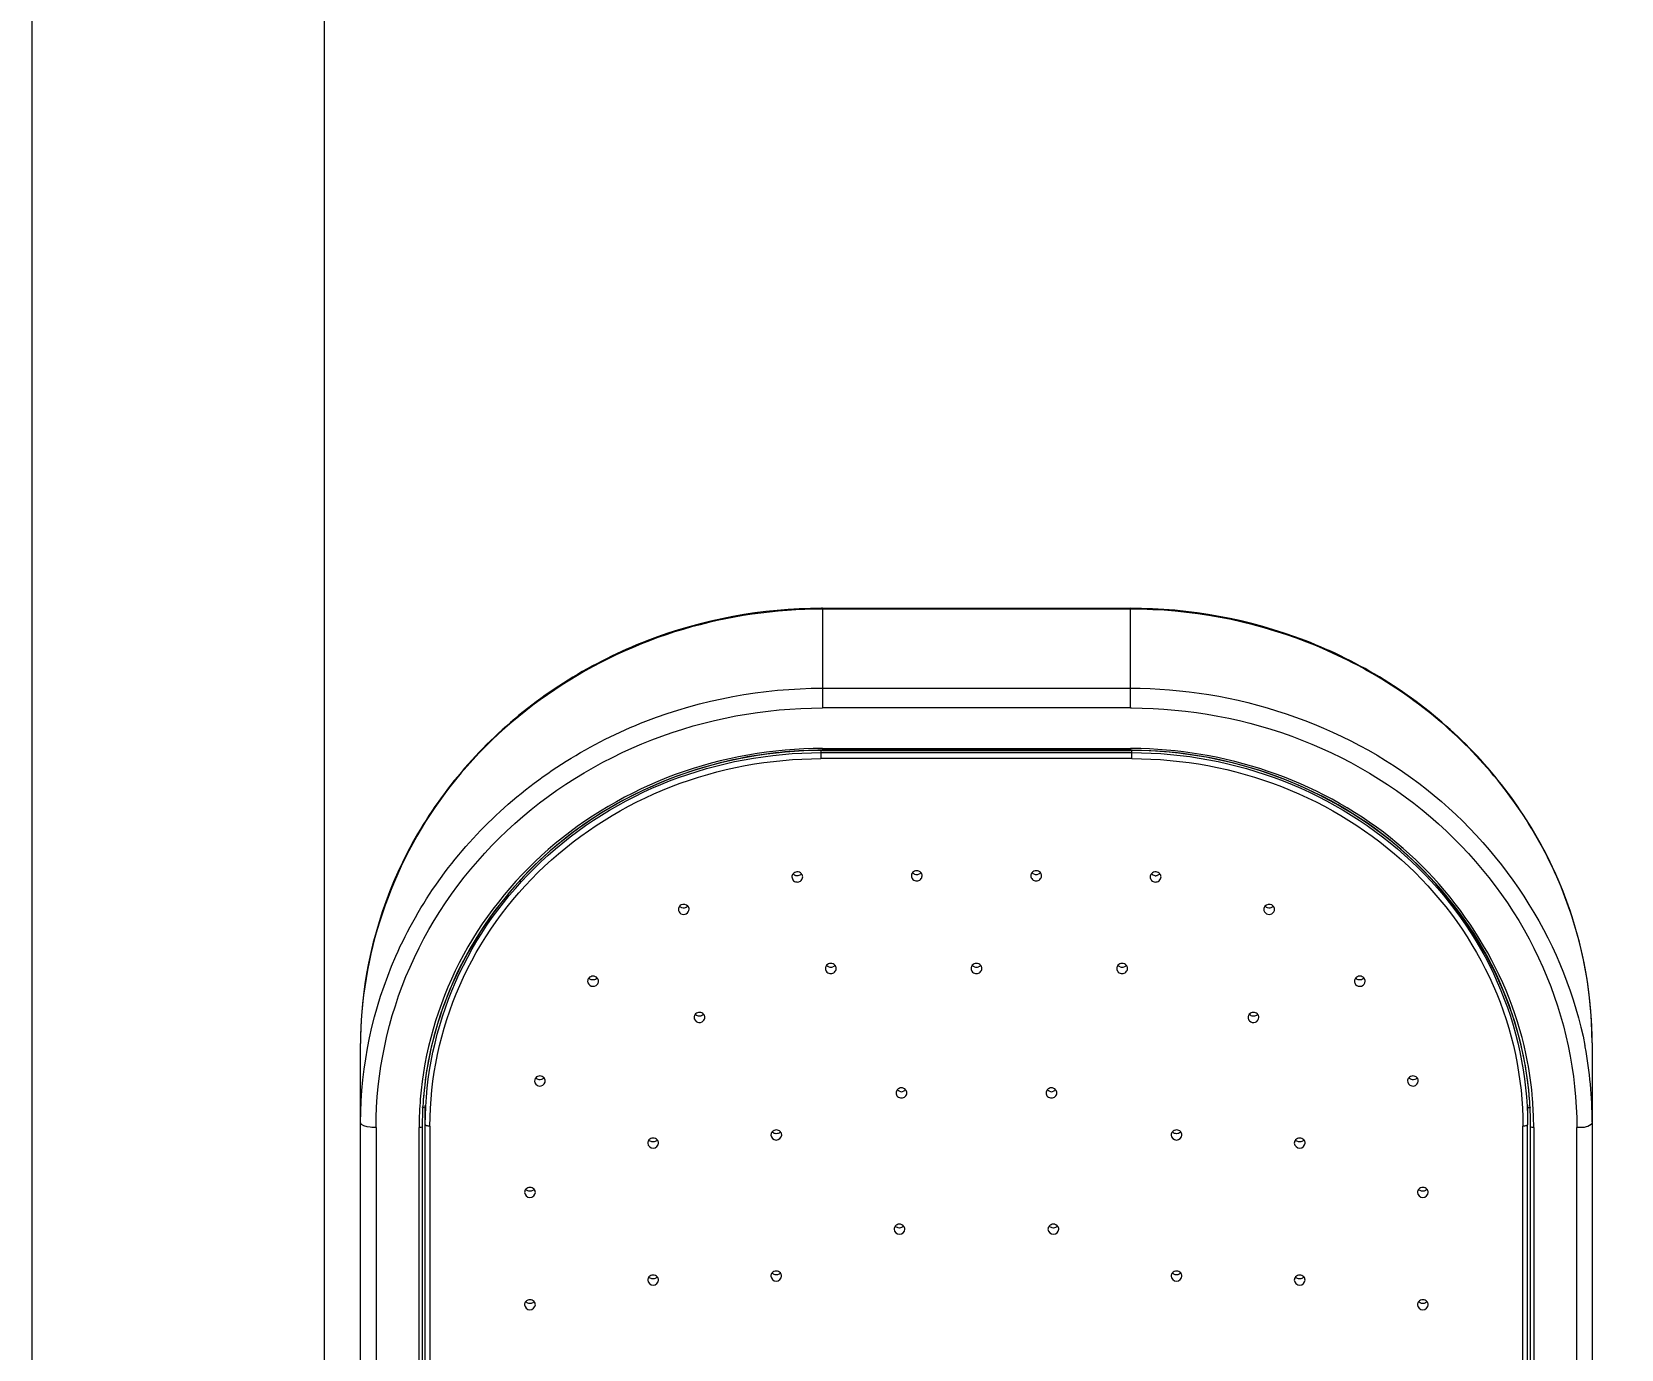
# Model space of a CAD drawing. Header units: millimetres. Extents: x 6794 to 7564, y -3773 to -2783.
# Drawn here: x 7076.53 to 7102.34, y -3186.93 to -3165.54 of the extents above; entities that cross this region are included whole.
import ezdxf

# ---------------------------------------------------------------- set-up
doc = ezdxf.new("R2010")
doc.units = ezdxf.units.MM
doc.header["$LTSCALE"] = 0.1
doc.layers.get('0').update_dxf_attribs({"lineweight": 13})
doc.styles.get("Standard").update_dxf_attribs({"font": 'arial.ttf'})
doc.dimstyles.new('ISO-25', dxfattribs={"dimtxt": 2.5, "dimasz": 2.5, "dimexe": 1.25, "dimexo": 0.625, "dimtad": 1, "dimlfac": 5, "dimtxsty": 'Standard', "dimcen": 2.5, "dimadec": 0, "dimazin": 0, "dimtfac": 1, "dimtmove": 0, "dimatfit": 3, "dimfxl": 0, "dimarcsym": 0})

# ---------------------------------------------------------------- blocks, each defined once
blk = doc.blocks.new('*D54')
at = {"color": 3, "lineweight": -2}
for p, q in [((7086.091, -3081.557), (7198.652, -3081.557)), ((7197.402, -3085.557), (7197.402, -3590.164)), ((7176.92, -3594.164), (7198.652, -3594.164))]:
    blk.add_line(p, q, dxfattribs=at)
at = {"color": 3}
for points in [[(7196.735, -3085.557), (7198.069, -3085.557), (7197.402, -3081.557)], [(7196.735, -3590.164), (7198.069, -3590.164), (7197.402, -3594.164)]]:
    blk.add_solid(points, dxfattribs=at)
at = {"layer": 'Defpoints', "color": 0}
for p in [(7085.466, -3081.557), (7176.295, -3594.164), (7197.402, -3594.164)]:
    blk.add_point(p, dxfattribs=at)
at = {"color": 3, "insert": (7194.155, -3337.861), "char_height": 4, "attachment_point": 5, "rotation": 90}
blk.add_mtext('(2280)', dxfattribs=at)

msp = doc.modelspace()

# ---------------------------------------------------------------- linework, layer by layer
at = {"color": 7, "linetype": 'Continuous'}
for p, q in [((7076.5288, -3100.1803), (7076.5288, -3210.1253)), ((7081.2788, -3100.1803), (7081.2788, -3210.1253)), ((7089.3688, -3174.9003), (7089.3536, -3174.9003)), ((7089.3688, -3174.9003), (7089.37, -3176.1979)), ((7089.3688, -3174.9003), (7094.3688, -3174.9003)), ((7094.3688, -3174.9153), (7089.3688, -3174.9153)), ((7094.37, -3176.1979), (7094.3688, -3174.9003)), ((7089.37, -3176.1979), (7089.37, -3176.5183)), ((7089.37, -3176.1979), (7094.37, -3176.1979)), ((7094.37, -3176.5183), (7094.37, -3176.1979)), ((7094.37, -3176.5183), (7089.37, -3176.5183)), ((7094.37, -3176.5183), (7094.3857, -3176.5184)), ((7089.3449, -3177.209), (7089.3449, -3177.3406)), ((7089.3449, -3177.2444), (7094.3949, -3177.2444)), ((7094.3949, -3177.3406), (7089.3449, -3177.3406)), ((7089.3699, -3177.1761), (7089.3699, -3177.209)), ((7089.3699, -3177.1761), (7094.3699, -3177.1761)), ((7094.3699, -3177.206), (7089.3699, -3177.206)), ((7089.3699, -3177.209), (7094.3699, -3177.209)), ((7094.3699, -3177.209), (7094.3699, -3177.1761)), ((7094.3949, -3177.3406), (7094.3949, -3177.209)), ((7087.4358, -3181.4862), (7087.4318, -3181.4874)), ((7096.3046, -3181.4961), (7096.3003, -3181.4918)), ((7081.869, -3181.8524), (7081.868, -3181.963)), ((7081.8691, -3183.2456), (7081.868, -3181.963)), ((7101.8679, -3181.9562), (7101.8691, -3183.2456)), ((7084.6962, -3182.5524), (7084.6934, -3182.5742)), ((7099.0452, -3182.574), (7099.0424, -3182.5524)), ((7084.8653, -3182.5948), (7084.8681, -3182.573)), ((7098.8705, -3182.5731), (7098.8733, -3182.5948)), ((7082.9009, -3183.0068), (7082.8667, -3182.9992)), ((7082.9192, -3183.282), (7082.9189, -3182.9741)), ((7100.8189, -3182.9683), (7100.8192, -3183.282)), ((7081.868, -3192.6493), (7081.8691, -3183.2456)), ((7082.1192, -3183.3311), (7082.1181, -3192.7303)), ((7082.8181, -3192.728), (7082.8192, -3183.3311)), ((7082.8692, -3183.314), (7082.8681, -3192.7169)), ((7082.918, -3192.7317), (7082.9192, -3183.282)), ((7082.9942, -3183.3076), (7082.9931, -3192.7515)), ((7100.7431, -3192.7515), (7100.7442, -3183.3076)), ((7100.818, -3192.7259), (7100.8192, -3183.282)), ((7100.868, -3192.7109), (7100.8692, -3183.308)), ((7100.9192, -3183.3311), (7100.9181, -3192.728)), ((7101.6181, -3192.7303), (7101.6192, -3183.3311)), ((7101.8691, -3183.2456), (7101.868, -3192.6425)), ((7088.5321, -3183.4477), (7088.5321, -3183.4505)), ((7088.707, -3183.4528), (7088.707, -3183.45)), ((7095.0314, -3183.4502), (7095.0314, -3183.4528)), ((7095.2063, -3183.4503), (7095.2063, -3183.4477))]:
    msp.add_line(p, q, dxfattribs=at)
for points in [[(7082.8692, -3183.314), (7082.8625, -3183.3226), (7082.8442, -3183.3288), (7082.8192, -3183.3311)], [(7100.9192, -3183.3311), (7100.8942, -3183.3288), (7100.8759, -3183.3226), (7100.8692, -3183.314)]]:
    msp.add_lwpolyline(points, dxfattribs=at)
for centre, radius, start, end in [((7089.3717, -3182.8954), 7.9801, 90.02108, 106.49907), ((7089.3706, -3184.1234), 6.9174, 90.00526, 100.17927), ((7094.3699, -3184.1135), 6.9374, 89.74893, 89.99998), ((7094.3699, -3184.0905), 6.8845, 89.76722, 89.99999), ((7094.3699, -3184.0877), 6.8787, 89.76653, 89.99998), ((7090.8952, -3179.1377), 0.084, 220.42695, 226.78159), ((7090.9039, -3179.1377), 0.0841, 313.2119, 319.56551), ((7092.8353, -3179.1377), 0.084, 220.42695, 226.78159), ((7092.844, -3179.1377), 0.0841, 313.2119, 319.56551), ((7088.9561, -3179.156), 0.0845, 221.2657, 228.90662), ((7088.9593, -3179.1515), 0.09, 245.99511, 252.49739), ((7088.9648, -3179.1566), 0.0836, 315.82755, 319.00542), ((7090.8996, -3179.1306), 0.0925, 248.8385, 291.16077), ((7092.8397, -3179.1306), 0.0925, 248.8385, 291.16077), ((7094.7744, -3179.1567), 0.0836, 221.18786, 224.16519), ((7094.779, -3179.1482), 0.0935, 265.15775, 279.17167), ((7094.7793, -3179.1494), 0.0922, 279.12214, 287.46391), ((7094.783, -3179.156), 0.0846, 311.17117, 318.76453), ((7089.499, -3180.6413), 0.084, 220.42695, 226.78159), ((7089.5034, -3180.6341), 0.0925, 248.8385, 291.16077), ((7089.5076, -3180.6412), 0.0841, 313.2119, 319.56551), ((7091.8651, -3180.6413), 0.084, 220.42695, 226.78159), ((7091.8694, -3180.6341), 0.0925, 248.8385, 291.16077), ((7091.8737, -3180.6412), 0.0841, 313.2119, 319.56551), ((7094.2312, -3180.6413), 0.084, 220.42695, 226.78159), ((7094.2355, -3180.6341), 0.0925, 248.8385, 291.16077), ((7094.2398, -3180.6412), 0.0841, 313.2119, 319.56551), ((7098.0999, -3180.8485), 0.0843, 310.93979, 319.59566), ((7087.3663, -3181.4363), 0.084, 221.06564, 227.26629), ((7087.3653, -3181.5439), 0.0824, 134.62835, 139.0487), ((7096.3723, -3181.4363), 0.084, 312.72714, 319.0549), ((7096.3736, -3181.5439), 0.0823, 41.07089, 45.36504), ((7088.4868, -3181.9638), 6.6188, 179.03566, 179.99285), ((7095.2257, -3183.2458), 6.6434, 10.61732, 10.83712), ((7095.2168, -3183.247), 6.6523, 0.07072, 10.61297), ((7095.2496, -3181.9622), 6.6184, 0.05256, 0.95284), ((7088.6376, -3183.3173), 5.7685, 169.37169, 175.5689), ((7088.6309, -3183.3163), 5.7617, 168.65528, 169.36919), ((7095.1013, -3183.3159), 5.768, 4.41809, 10.61486), ((7095.107, -3183.333), 5.8123, 4.5989, 10.63214), ((7084.7765, -3182.4677), 0.0842, 220.53048, 228.95646), ((7098.9619, -3182.4677), 0.0843, 311.03708, 319.66969), ((7090.6465, -3182.6616), 0.084, 220.42695, 226.78159), ((7090.6509, -3182.6544), 0.0925, 248.8385, 291.16077), ((7090.6552, -3182.6616), 0.0841, 313.2119, 319.56551), ((7093.0831, -3182.6616), 0.084, 220.42695, 226.78159), ((7093.0875, -3182.6544), 0.0925, 248.8385, 291.16077), ((7093.0918, -3182.6616), 0.0841, 313.2119, 319.56551), ((7088.6052, -3183.3323), 5.786, 175.38789, 179.77445), ((7088.6091, -3183.3151), 5.7399, 175.56878, 179.98917), ((7088.5997, -3183.3152), 5.7305, 175.56776, 179.98861), ((7100.738, -3182.4656), 0.5501, 278.59923, 280.45443), ((7100.7454, -3182.5066), 0.5085, 280.46919, 281.17166), ((7100.7568, -3182.562), 0.452, 281.11762, 284.6464), ((7095.1143, -3183.3147), 5.7549, 3.47922, 4.41609), ((7095.1207, -3183.3149), 5.7485, 3.48552, 4.41645), ((7095.1325, -3183.3137), 5.7367, 0.41899, 3.48038), ((7095.143, -3183.3137), 5.7262, 0.42511, 3.48695), ((7095.1313, -3183.331), 5.7879, 0.63101, 4.59875), ((7088.5751, -3183.3318), 5.7559, 179.77817, 179.99305), ((7095.169, -3183.3133), 5.7001, 0.0524, 0.42305), ((7095.155, -3183.3133), 5.7142, 0.05269, 0.41721), ((7095.1586, -3183.3304), 5.7606, 0.2079, 0.62818), ((7095.1633, -3183.3304), 5.7559, 359.99307, 0.20787)]:
    msp.add_arc(centre, radius, start, end, dxfattribs=at)
for points, knots in [([(7089.3536, -3174.9003), (7088.3919, -3174.9021), (7086.4647, -3175.2574), (7083.9957, -3176.7825), (7082.306, -3179.0875), (7081.8842, -3180.9407), (7081.8689, -3181.8524)], [0, 0, 0, 0, 0.2565869, 0.5093809, 0.7566989, 1, 1, 1, 1]), ([(7101.867, -3181.8522), (7101.8519, -3180.9393), (7101.4294, -3179.0837), (7099.736, -3176.7769), (7097.262, -3175.2528), (7095.3317, -3174.9003), (7094.3688, -3174.9003)], [0, 0, 0, 0, 0.2432996, 0.4906113, 0.7434063, 1, 1, 1, 1]), ([(7101.8679, -3181.9562), (7101.8671, -3181.0378), (7101.4666, -3179.1634), (7099.7799, -3176.8238), (7097.2905, -3175.2742), (7095.3415, -3174.9153), (7094.3688, -3174.9153)], [0, 0, 0, 0, 0.2427817, 0.4898525, 0.7428653, 1, 1, 1, 1]), ([(7087.1054, -3175.2439), (7085.6456, -3175.6781), (7082.9785, -3177.4047), (7081.8949, -3180.4179), (7081.869, -3181.8524)], [0, 0, 0, 0, 0.5152313, 1, 1, 1, 1]), ([(7081.8691, -3183.2456), (7081.8692, -3182.3267), (7082.2688, -3180.4506), (7083.9556, -3178.1087), (7086.4463, -3176.5573), (7088.3967, -3176.1979), (7089.37, -3176.1979)], [0, 0, 0, 0, 0.2427735, 0.4898493, 0.7428697, 1, 1, 1, 1]), ([(7094.37, -3176.1979), (7096.0641, -3176.1979), (7099.502, -3177.298), (7101.4442, -3180.3963), (7101.7506, -3181.9967)], [0, 0, 0, 0, 0.50973, 1, 1, 1, 1]), ([(7082.1192, -3183.3311), (7082.1193, -3182.4428), (7082.5056, -3180.6293), (7084.1361, -3178.3654), (7086.5439, -3176.8657), (7088.4292, -3176.5183), (7089.37, -3176.5183)], [0, 0, 0, 0, 0.2427741, 0.4898493, 0.7428692, 1, 1, 1, 1]), ([(7094.3857, -3176.5184), (7095.3252, -3176.5203), (7097.2069, -3176.8704), (7099.6089, -3178.3711), (7101.2346, -3180.6332), (7101.6193, -3182.444), (7101.6192, -3183.3311)], [0, 0, 0, 0, 0.2571413, 0.510145, 0.7572101, 1, 1, 1, 1]), ([(7089.3699, -3177.1761), (7088.5601, -3177.1761), (7086.9379, -3177.4607), (7084.8334, -3178.6936), (7083.3402, -3180.5716), (7082.8995, -3182.1035), (7082.8379, -3182.867)], [0, 0, 0, 0, 0.2567637, 0.5097648, 0.7571318, 1, 1, 1, 1]), ([(7089.3699, -3177.209), (7088.5645, -3177.209), (7086.9513, -3177.4925), (7084.86, -3178.7204), (7083.3788, -3180.5898), (7082.9451, -3182.1135), (7082.8863, -3182.8723)], [0, 0, 0, 0, 0.256885, 0.5099336, 0.7572475, 1, 1, 1, 1]), ([(7082.9192, -3183.282), (7082.9193, -3182.4947), (7083.2616, -3180.8876), (7084.7066, -3178.8813), (7086.8403, -3177.5523), (7088.5111, -3177.2444), (7089.3449, -3177.2444)], [0, 0, 0, 0, 0.2427745, 0.4898493, 0.7428687, 1, 1, 1, 1]), ([(7088.1481, -3177.3149), (7086.9085, -3177.5378), (7084.5336, -3178.6776), (7083.221, -3180.9905), (7082.9817, -3182.1829)], [0, 0, 0, 0, 0.5087426, 1, 1, 1, 1]), ([(7082.9942, -3183.3076), (7082.9943, -3182.5296), (7083.3326, -3180.9412), (7084.7607, -3178.9583), (7086.8696, -3177.6448), (7088.5209, -3177.3406), (7089.3449, -3177.3406)], [0, 0, 0, 0, 0.2427747, 0.4898493, 0.7428685, 1, 1, 1, 1]), ([(7094.3949, -3177.2444), (7095.2282, -3177.2444), (7096.8978, -3177.5519), (7099.0305, -3178.8793), (7100.4753, -3180.8836), (7100.8185, -3182.4894), (7100.8192, -3183.2761)], [0, 0, 0, 0, 0.2571358, 0.5101476, 0.7572175, 1, 1, 1, 1]), ([(7094.3949, -3177.3406), (7095.2189, -3177.3406), (7096.8701, -3177.6448), (7098.9787, -3178.9583), (7100.4064, -3180.9413), (7100.7443, -3182.5296), (7100.7442, -3183.3076)], [0, 0, 0, 0, 0.2571406, 0.5101522, 0.757218, 1, 1, 1, 1]), ([(7100.7706, -3182.2534), (7100.5105, -3180.8663), (7098.839, -3178.1762), (7095.8652, -3177.212), (7094.3979, -3177.2061)], [0, 0, 0, 0, 0.4902557, 1, 1, 1, 1]), ([(7100.8522, -3182.8722), (7100.7937, -3182.1156), (7100.3626, -3180.5964), (7098.8895, -3178.7302), (7096.8081, -3177.5006), (7095.201, -3177.2123), (7094.398, -3177.2091)], [0, 0, 0, 0, 0.2427731, 0.4900743, 0.7431002, 1, 1, 1, 1]), ([(7100.8195, -3182.2606), (7100.5572, -3180.8635), (7098.8733, -3178.1544), (7095.8783, -3177.1827), (7094.4003, -3177.1762)], [0, 0, 0, 0, 0.4902587, 1, 1, 1, 1]), ([(7088.8727, -3179.262), (7088.8727, -3179.2844), (7088.8952, -3179.3318), (7088.9448, -3179.3459), (7088.9681, -3179.3439)], [0, 0, 0, 0, 0.4884908, 1, 1, 1, 1]), ([(7088.9226, -3179.2338), (7088.9186, -3179.232), (7088.9109, -3179.2278), (7088.9038, -3179.2226), (7088.9006, -3179.2197)], [0, 0, 0, 0, 0.5023051, 1, 1, 1, 1]), ([(7088.9681, -3179.3439), (7088.9889, -3179.3422), (7089.0301, -3179.3242), (7089.0477, -3179.2821), (7089.0477, -3179.2621)], [0, 0, 0, 0, 0.5106289, 1, 1, 1, 1]), ([(7090.8122, -3179.2435), (7090.8122, -3179.2647), (7090.8322, -3179.3094), (7090.8775, -3179.3257), (7090.8996, -3179.3257)], [0, 0, 0, 0, 0.4888651, 1, 1, 1, 1]), ([(7090.8996, -3179.3257), (7090.9218, -3179.3257), (7090.9672, -3179.3093), (7090.9872, -3179.2645), (7090.9871, -3179.2434)], [0, 0, 0, 0, 0.5111169, 1, 1, 1, 1]), ([(7092.7522, -3179.2435), (7092.7523, -3179.2647), (7092.7723, -3179.3094), (7092.8176, -3179.3257), (7092.8397, -3179.3257)], [0, 0, 0, 0, 0.4888651, 1, 1, 1, 1]), ([(7092.8397, -3179.3257), (7092.8619, -3179.3257), (7092.9073, -3179.3093), (7092.9272, -3179.2645), (7092.9272, -3179.2434)], [0, 0, 0, 0, 0.5111169, 1, 1, 1, 1]), ([(7094.6917, -3179.2623), (7094.6917, -3179.2822), (7094.7094, -3179.3242), (7094.7505, -3179.3422), (7094.7712, -3179.3439)], [0, 0, 0, 0, 0.48936, 1, 1, 1, 1]), ([(7094.7712, -3179.3439), (7094.7946, -3179.3459), (7094.8442, -3179.3318), (7094.8667, -3179.2842), (7094.8667, -3179.2619)], [0, 0, 0, 0, 0.5114849, 1, 1, 1, 1]), ([(7087.0287, -3179.7872), (7087.0287, -3179.8147), (7087.0648, -3179.8734), (7087.1322, -3179.8726), (7087.1579, -3179.8595)], [0, 0, 0, 0, 0.4883713, 1, 1, 1, 1]), ([(7096.5813, -3179.8595), (7096.607, -3179.8726), (7096.6745, -3179.8734), (7096.7106, -3179.8146), (7096.7106, -3179.7871)], [0, 0, 0, 0, 0.5115903, 1, 1, 1, 1]), ([(7089.4159, -3180.747), (7089.416, -3180.7682), (7089.436, -3180.8129), (7089.4813, -3180.8292), (7089.5034, -3180.8292)], [0, 0, 0, 0, 0.4888651, 1, 1, 1, 1]), ([(7089.5034, -3180.8292), (7089.5256, -3180.8292), (7089.571, -3180.8129), (7089.5909, -3180.7681), (7089.5909, -3180.7469)], [0, 0, 0, 0, 0.5111169, 1, 1, 1, 1]), ([(7091.782, -3180.747), (7091.782, -3180.7682), (7091.802, -3180.8129), (7091.8474, -3180.8292), (7091.8695, -3180.8292)], [0, 0, 0, 0, 0.4888651, 1, 1, 1, 1]), ([(7091.8695, -3180.8292), (7091.8917, -3180.8292), (7091.9371, -3180.8129), (7091.957, -3180.7681), (7091.957, -3180.7469)], [0, 0, 0, 0, 0.5111169, 1, 1, 1, 1]), ([(7094.1481, -3180.747), (7094.1481, -3180.7682), (7094.1681, -3180.8129), (7094.2135, -3180.8292), (7094.2356, -3180.8292)], [0, 0, 0, 0, 0.4888651, 1, 1, 1, 1]), ([(7094.2356, -3180.8292), (7094.2577, -3180.8292), (7094.3031, -3180.8129), (7094.3231, -3180.7681), (7094.3231, -3180.7469)], [0, 0, 0, 0, 0.5111169, 1, 1, 1, 1]), ([(7085.5556, -3180.9545), (7085.5556, -3180.987), (7085.6085, -3181.056), (7085.6902, -3181.031), (7085.7118, -3181.0053)], [0, 0, 0, 0, 0.4909822, 1, 1, 1, 1]), ([(7085.7114, -3180.9029), (7085.6951, -3180.8839), (7085.6427, -3180.8602), (7085.5905, -3180.8843), (7085.5744, -3180.9035)], [0, 0, 0, 0, 0.5000041, 1, 1, 1, 1]), ([(7098.0271, -3181.0053), (7098.0488, -3181.0311), (7098.1306, -3181.056), (7098.1834, -3180.9868), (7098.1834, -3180.9543)], [0, 0, 0, 0, 0.5089658, 1, 1, 1, 1]), ([(7098.1646, -3180.9035), (7098.1485, -3180.8843), (7098.0962, -3180.8602), (7098.0438, -3180.8839), (7098.0275, -3180.903)], [0, 0, 0, 0, 0.499937, 1, 1, 1, 1]), ([(7087.439, -3181.4904), (7087.4235, -3181.4724), (7087.3747, -3181.4492), (7087.3244, -3181.4685), (7087.3074, -3181.4853)], [0, 0, 0, 0, 0.4989436, 1, 1, 1, 1]), ([(7096.4314, -3181.4853), (7096.4144, -3181.4685), (7096.364, -3181.4492), (7096.3153, -3181.4724), (7096.2998, -3181.4905)], [0, 0, 0, 0, 0.5009999, 1, 1, 1, 1]), ([(7087.2833, -3181.5422), (7087.2834, -3181.5735), (7087.3321, -3181.6401), (7087.411, -3181.6216), (7087.4342, -3181.5987)], [0, 0, 0, 0, 0.4901591, 1, 1, 1, 1]), ([(7096.3047, -3181.5987), (7096.3279, -3181.6216), (7096.4068, -3181.6401), (7096.4555, -3181.5734), (7096.4555, -3181.5421)], [0, 0, 0, 0, 0.5097922, 1, 1, 1, 1]), ([(7084.8491, -3182.5222), (7084.833, -3182.5034), (7084.7816, -3182.4798), (7084.7297, -3182.5025), (7084.7133, -3182.5211)], [0, 0, 0, 0, 0.4997652, 1, 1, 1, 1]), ([(7099.0251, -3182.521), (7099.0087, -3182.5024), (7098.9569, -3182.4798), (7098.9055, -3182.5034), (7098.8894, -3182.5223)], [0, 0, 0, 0, 0.5002428, 1, 1, 1, 1]), ([(7084.6933, -3182.5742), (7084.6935, -3182.6113), (7084.7664, -3182.6893), (7084.855, -3182.631), (7084.8653, -3182.5948)], [0, 0, 0, 0, 0.4961564, 1, 1, 1, 1]), ([(7090.5635, -3182.7674), (7090.5635, -3182.7885), (7090.5835, -3182.8332), (7090.6288, -3182.8495), (7090.651, -3182.8495)], [0, 0, 0, 0, 0.4888651, 1, 1, 1, 1]), ([(7090.651, -3182.8495), (7090.6731, -3182.8495), (7090.7185, -3182.8332), (7090.7385, -3182.7884), (7090.7385, -3182.7672)], [0, 0, 0, 0, 0.5111169, 1, 1, 1, 1]), ([(7093.0001, -3182.7674), (7093.0001, -3182.7885), (7093.0201, -3182.8332), (7093.0654, -3182.8495), (7093.0876, -3182.8495)], [0, 0, 0, 0, 0.4888651, 1, 1, 1, 1]), ([(7093.0876, -3182.8495), (7093.1097, -3182.8495), (7093.1551, -3182.8332), (7093.1751, -3182.7884), (7093.1751, -3182.7672)], [0, 0, 0, 0, 0.5111169, 1, 1, 1, 1]), ([(7098.8733, -3182.5948), (7098.8836, -3182.631), (7098.9723, -3182.6893), (7099.0451, -3182.6112), (7099.0453, -3182.574)], [0, 0, 0, 0, 0.5037753, 1, 1, 1, 1]), ([(7082.1192, -3183.3311), (7082.0875, -3183.3311), (7082.0089, -3183.3243), (7081.8692, -3183.3037), (7081.8691, -3183.2456)], [0, 0, 0, 0, 0.3531548, 1, 1, 1, 1]), ([(7082.9942, -3183.3076), (7082.9763, -3183.3076), (7082.9525, -3183.3062), (7082.9192, -3183.2915), (7082.9192, -3183.282)], [0, 0, 0, 0, 0.6527289, 1, 1, 1, 1]), ([(7101.8691, -3183.2456), (7101.8691, -3183.2582), (7101.8019, -3183.3363), (7101.6981, -3183.3311), (7101.6192, -3183.3311)], [0, 0, 0, 0, 0.1372298, 1, 1, 1, 1]), ([(7086.5317, -3183.5829), (7086.5317, -3183.6229), (7086.6192, -3183.7072), (7086.7067, -3183.6228), (7086.7067, -3183.5828)], [0, 0, 0, 0, 0.4999686, 1, 1, 1, 1]), ([(7086.6864, -3183.5301), (7086.6701, -3183.5118), (7086.6191, -3183.4893), (7086.5681, -3183.5119), (7086.5519, -3183.5302)], [0, 0, 0, 0, 0.499992, 1, 1, 1, 1]), ([(7088.532, -3183.4505), (7088.5322, -3183.4902), (7088.6178, -3183.5736), (7088.7057, -3183.4925), (7088.707, -3183.4528)], [0, 0, 0, 0, 0.4995512, 1, 1, 1, 1]), ([(7088.6867, -3183.3976), (7088.6705, -3183.3793), (7088.6194, -3183.3568), (7088.5684, -3183.3794), (7088.5522, -3183.3978)], [0, 0, 0, 0, 0.5000066, 1, 1, 1, 1]), ([(7095.0314, -3183.4528), (7095.0327, -3183.4925), (7095.1206, -3183.5737), (7095.2062, -3183.49), (7095.2063, -3183.4503)], [0, 0, 0, 0, 0.5003847, 1, 1, 1, 1]), ([(7095.1861, -3183.3976), (7095.1698, -3183.3793), (7095.1188, -3183.3568), (7095.0678, -3183.3794), (7095.0515, -3183.3977)], [0, 0, 0, 0, 0.4999765, 1, 1, 1, 1]), ([(7097.0317, -3183.5829), (7097.0317, -3183.6229), (7097.1192, -3183.7072), (7097.2067, -3183.6228), (7097.2067, -3183.5828)], [0, 0, 0, 0, 0.4999686, 1, 1, 1, 1]), ([(7097.1864, -3183.5301), (7097.1701, -3183.5118), (7097.1191, -3183.4893), (7097.0681, -3183.5119), (7097.0519, -3183.5302)], [0, 0, 0, 0, 0.499992, 1, 1, 1, 1]), ([(7084.6863, -3184.3307), (7084.67, -3184.3124), (7084.619, -3184.2899), (7084.568, -3184.3125), (7084.5518, -3184.3309)], [0, 0, 0, 0, 0.499992, 1, 1, 1, 1]), ([(7099.1863, -3184.3307), (7099.17, -3184.3124), (7099.119, -3184.2899), (7099.068, -3184.3125), (7099.0518, -3184.3309)], [0, 0, 0, 0, 0.499992, 1, 1, 1, 1]), ([(7084.5316, -3184.3835), (7084.5316, -3184.4235), (7084.6191, -3184.5078), (7084.7066, -3184.4234), (7084.7066, -3184.3834)], [0, 0, 0, 0, 0.4999686, 1, 1, 1, 1]), ([(7099.0316, -3184.3835), (7099.0316, -3184.4235), (7099.1191, -3184.5078), (7099.2066, -3184.4234), (7099.2066, -3184.3834)], [0, 0, 0, 0, 0.4999686, 1, 1, 1, 1]), ([(7090.5315, -3184.9802), (7090.5315, -3185.0202), (7090.6191, -3185.1045), (7090.7065, -3185.0202), (7090.7065, -3184.9801)], [0, 0, 0, 0, 0.4999686, 1, 1, 1, 1]), ([(7090.6862, -3184.9275), (7090.6699, -3184.9092), (7090.6189, -3184.8867), (7090.5679, -3184.9093), (7090.5517, -3184.9276)], [0, 0, 0, 0, 0.499992, 1, 1, 1, 1]), ([(7093.0315, -3184.9802), (7093.0315, -3185.0202), (7093.1191, -3185.1045), (7093.2065, -3185.0202), (7093.2065, -3184.9801)], [0, 0, 0, 0, 0.4999686, 1, 1, 1, 1]), ([(7093.1862, -3184.9275), (7093.1699, -3184.9092), (7093.1189, -3184.8867), (7093.0679, -3184.9093), (7093.0517, -3184.9276)], [0, 0, 0, 0, 0.499992, 1, 1, 1, 1]), ([(7088.6861, -3185.6872), (7088.6698, -3185.6689), (7088.6188, -3185.6464), (7088.5678, -3185.669), (7088.5516, -3185.6874)], [0, 0, 0, 0, 0.499992, 1, 1, 1, 1]), ([(7095.1861, -3185.6872), (7095.1698, -3185.6689), (7095.1188, -3185.6464), (7095.0678, -3185.669), (7095.0516, -3185.6874)], [0, 0, 0, 0, 0.499992, 1, 1, 1, 1]), ([(7086.5314, -3185.8063), (7086.5314, -3185.8463), (7086.619, -3185.9305), (7086.7064, -3185.8462), (7086.7064, -3185.8062)], [0, 0, 0, 0, 0.4999686, 1, 1, 1, 1]), ([(7086.6861, -3185.7535), (7086.6698, -3185.7352), (7086.6188, -3185.7127), (7086.5678, -3185.7353), (7086.5516, -3185.7536)], [0, 0, 0, 0, 0.499992, 1, 1, 1, 1]), ([(7088.5314, -3185.74), (7088.5315, -3185.78), (7088.619, -3185.8643), (7088.7064, -3185.7799), (7088.7064, -3185.7399)], [0, 0, 0, 0, 0.4999686, 1, 1, 1, 1]), ([(7095.0314, -3185.74), (7095.0315, -3185.78), (7095.119, -3185.8643), (7095.2064, -3185.7799), (7095.2064, -3185.7399)], [0, 0, 0, 0, 0.4999686, 1, 1, 1, 1]), ([(7097.0314, -3185.8063), (7097.0314, -3185.8463), (7097.119, -3185.9305), (7097.2064, -3185.8462), (7097.2064, -3185.8062)], [0, 0, 0, 0, 0.4999686, 1, 1, 1, 1]), ([(7097.1861, -3185.7535), (7097.1698, -3185.7352), (7097.1188, -3185.7127), (7097.0678, -3185.7353), (7097.0516, -3185.7536)], [0, 0, 0, 0, 0.499992, 1, 1, 1, 1]), ([(7084.686, -3186.1538), (7084.6698, -3186.1355), (7084.6188, -3186.113), (7084.5678, -3186.1356), (7084.5516, -3186.154)], [0, 0, 0, 0, 0.499992, 1, 1, 1, 1]), ([(7099.186, -3186.1538), (7099.1698, -3186.1355), (7099.1188, -3186.113), (7099.0678, -3186.1356), (7099.0516, -3186.154)], [0, 0, 0, 0, 0.499992, 1, 1, 1, 1]), ([(7084.5314, -3186.2066), (7084.5314, -3186.2466), (7084.6189, -3186.3309), (7084.7063, -3186.2465), (7084.7064, -3186.2065)], [0, 0, 0, 0, 0.4999686, 1, 1, 1, 1]), ([(7099.0314, -3186.2066), (7099.0314, -3186.2466), (7099.1189, -3186.3309), (7099.2063, -3186.2465), (7099.2064, -3186.2065)], [0, 0, 0, 0, 0.4999686, 1, 1, 1, 1])]:
    msp.add_open_spline(points, degree=3, knots=knots, dxfattribs=at)
for points in [[(7088.9522, -3179.1802), (7088.9301, -3179.1821), (7088.9073, -3179.1931), (7088.8926, -3179.2098)], [(7089.0282, -3179.2103), (7089.0104, -3179.1897), (7088.9794, -3179.1778), (7088.9522, -3179.1802)], [(7090.8321, -3179.1912), (7090.8198, -3179.2053), (7090.8122, -3179.2249), (7090.8122, -3179.2435)], [(7090.8997, -3179.1612), (7090.875, -3179.1612), (7090.8483, -3179.1727), (7090.8321, -3179.1912)], [(7090.8661, -3179.2168), (7090.8557, -3179.2128), (7090.8458, -3179.2066), (7090.8377, -3179.199)], [(7090.9672, -3179.1911), (7090.9509, -3179.1726), (7090.9243, -3179.1612), (7090.8997, -3179.1612)], [(7090.9614, -3179.199), (7090.9533, -3179.2066), (7090.9435, -3179.2128), (7090.933, -3179.2168)], [(7090.9871, -3179.2434), (7090.9871, -3179.2247), (7090.9795, -3179.2052), (7090.9672, -3179.1911)], [(7092.7721, -3179.1912), (7092.7599, -3179.2053), (7092.7522, -3179.2249), (7092.7522, -3179.2435)], [(7092.8397, -3179.1612), (7092.8151, -3179.1612), (7092.7884, -3179.1727), (7092.7721, -3179.1912)], [(7092.8061, -3179.2168), (7092.7957, -3179.2128), (7092.7859, -3179.2066), (7092.7778, -3179.199)], [(7092.9072, -3179.1911), (7092.891, -3179.1726), (7092.8644, -3179.1612), (7092.8397, -3179.1612)], [(7092.9015, -3179.199), (7092.8934, -3179.2066), (7092.8835, -3179.2128), (7092.8731, -3179.2168)], [(7092.9272, -3179.2434), (7092.9272, -3179.2247), (7092.9195, -3179.2052), (7092.9072, -3179.1911)], [(7094.7872, -3179.1802), (7094.76, -3179.1778), (7094.7288, -3179.1897), (7094.7111, -3179.2105)], [(7094.8467, -3179.2097), (7094.832, -3179.1931), (7094.8092, -3179.1821), (7094.7872, -3179.1802)], [(7088.8926, -3179.2098), (7088.8804, -3179.2238), (7088.8727, -3179.2434), (7088.8727, -3179.262)], [(7088.968, -3179.2413), (7088.9561, -3179.2424), (7088.9437, -3179.241), (7088.9322, -3179.2374)], [(7088.999, -3179.2331), (7088.9893, -3179.2376), (7088.9787, -3179.2404), (7088.968, -3179.2413)], [(7089.0247, -3179.2149), (7089.0174, -3179.2224), (7089.0085, -3179.2287), (7088.999, -3179.2331)], [(7089.0477, -3179.2621), (7089.0477, -3179.2437), (7089.0402, -3179.2243), (7089.0282, -3179.2103)], [(7094.7111, -3179.2105), (7094.6991, -3179.2245), (7094.6917, -3179.2438), (7094.6917, -3179.2623)], [(7094.7402, -3179.2331), (7094.7307, -3179.2287), (7094.7218, -3179.2224), (7094.7145, -3179.2149)], [(7094.7711, -3179.2413), (7094.7605, -3179.2404), (7094.7499, -3179.2376), (7094.7402, -3179.2331)], [(7094.8387, -3179.2196), (7094.8296, -3179.2276), (7094.8185, -3179.2337), (7094.807, -3179.2374)], [(7094.8667, -3179.2619), (7094.8667, -3179.2432), (7094.859, -3179.2237), (7094.8467, -3179.2097)], [(7087.0744, -3179.7149), (7087.0648, -3179.7199), (7087.0559, -3179.7267), (7087.0487, -3179.7349)], [(7087.1843, -3179.7356), (7087.16, -3179.7073), (7087.1076, -3179.698), (7087.0744, -3179.7149)], [(7096.6648, -3179.7149), (7096.6316, -3179.698), (7096.579, -3179.7074), (7096.5548, -3179.7358)], [(7096.6905, -3179.7348), (7096.6833, -3179.7267), (7096.6745, -3179.7199), (7096.6648, -3179.7149)], [(7087.0487, -3179.7349), (7087.0364, -3179.7489), (7087.0287, -3179.7685), (7087.0287, -3179.7872)], [(7087.0877, -3179.7624), (7087.0728, -3179.7576), (7087.0586, -3179.7485), (7087.0483, -3179.7366)], [(7087.1234, -3179.7665), (7087.1115, -3179.7675), (7087.0991, -3179.7661), (7087.0877, -3179.7624)], [(7087.1578, -3179.7569), (7087.1472, -3179.7623), (7087.1353, -3179.7656), (7087.1234, -3179.7665)], [(7087.1841, -3179.7363), (7087.1769, -3179.7447), (7087.1678, -3179.7518), (7087.1578, -3179.7569)], [(7087.1579, -3179.8595), (7087.1833, -3179.8465), (7087.2037, -3179.8157), (7087.2037, -3179.7872)], [(7087.2037, -3179.7872), (7087.2037, -3179.7688), (7087.1963, -3179.7495), (7087.1843, -3179.7356)], [(7096.5548, -3179.7358), (7096.5429, -3179.7497), (7096.5356, -3179.769), (7096.5356, -3179.7873)], [(7096.5356, -3179.7873), (7096.5356, -3179.8158), (7096.556, -3179.8465), (7096.5813, -3179.8595)], [(7096.5812, -3179.7569), (7096.5714, -3179.7518), (7096.5624, -3179.7449), (7096.5551, -3179.7365)], [(7096.6156, -3179.7665), (7096.6038, -3179.7656), (7096.5918, -3179.7623), (7096.5812, -3179.7569)], [(7096.6513, -3179.7624), (7096.6399, -3179.7661), (7096.6276, -3179.7675), (7096.6156, -3179.7665)], [(7096.6908, -3179.7365), (7096.6805, -3179.7484), (7096.6663, -3179.7576), (7096.6513, -3179.7624)], [(7096.7106, -3179.7871), (7096.7105, -3179.7684), (7096.7028, -3179.7488), (7096.6905, -3179.7348)], [(7089.4358, -3180.6947), (7089.4236, -3180.7088), (7089.4159, -3180.7284), (7089.4159, -3180.747)], [(7089.5034, -3180.6647), (7089.4788, -3180.6647), (7089.4521, -3180.6762), (7089.4358, -3180.6947)], [(7089.4698, -3180.7203), (7089.4594, -3180.7163), (7089.4496, -3180.7101), (7089.4415, -3180.7025)], [(7089.5709, -3180.6946), (7089.5547, -3180.6761), (7089.5281, -3180.6647), (7089.5034, -3180.6647)], [(7089.5652, -3180.7025), (7089.5571, -3180.7101), (7089.5472, -3180.7163), (7089.5368, -3180.7203)], [(7089.5909, -3180.7469), (7089.5909, -3180.7282), (7089.5832, -3180.7087), (7089.5709, -3180.6946)], [(7091.8019, -3180.6947), (7091.7896, -3180.7088), (7091.782, -3180.7284), (7091.782, -3180.747)], [(7091.8695, -3180.6647), (7091.8449, -3180.6647), (7091.8182, -3180.6762), (7091.8019, -3180.6947)], [(7091.8359, -3180.7203), (7091.8255, -3180.7163), (7091.8157, -3180.7101), (7091.8075, -3180.7025)], [(7091.937, -3180.6946), (7091.9208, -3180.6761), (7091.8941, -3180.6647), (7091.8695, -3180.6647)], [(7091.9313, -3180.7025), (7091.9231, -3180.7101), (7091.9133, -3180.7163), (7091.9029, -3180.7203)], [(7091.957, -3180.7469), (7091.957, -3180.7282), (7091.9493, -3180.7087), (7091.937, -3180.6946)], [(7094.168, -3180.6947), (7094.1557, -3180.7088), (7094.1481, -3180.7284), (7094.1481, -3180.747)], [(7094.2356, -3180.6647), (7094.211, -3180.6647), (7094.1842, -3180.6762), (7094.168, -3180.6947)], [(7094.202, -3180.7203), (7094.1916, -3180.7163), (7094.1818, -3180.7101), (7094.1736, -3180.7025)], [(7094.3031, -3180.6946), (7094.2869, -3180.6761), (7094.2602, -3180.6647), (7094.2356, -3180.6647)], [(7094.2974, -3180.7025), (7094.2892, -3180.7101), (7094.2794, -3180.7163), (7094.269, -3180.7203)], [(7094.3231, -3180.7469), (7094.3231, -3180.7282), (7094.3154, -3180.7087), (7094.3031, -3180.6946)], [(7085.5744, -3180.9035), (7085.5627, -3180.9174), (7085.5556, -3180.9364), (7085.5556, -3180.9545)], [(7085.6143, -3180.9295), (7085.5993, -3180.9246), (7085.585, -3180.9153), (7085.5747, -3180.9032)], [(7085.6843, -3180.9243), (7085.6634, -3180.9348), (7085.6366, -3180.9367), (7085.6143, -3180.9295)], [(7085.7117, -3180.9026), (7085.7042, -3180.9116), (7085.6947, -3180.919), (7085.6843, -3180.9243)], [(7085.7306, -3180.9543), (7085.7306, -3180.936), (7085.7232, -3180.9168), (7085.7114, -3180.9029)], [(7085.7118, -3181.0053), (7085.7235, -3180.9914), (7085.7306, -3180.9724), (7085.7306, -3180.9543)], [(7098.0275, -3180.903), (7098.0157, -3180.917), (7098.0084, -3180.9361), (7098.0084, -3180.9544)], [(7098.0084, -3180.9544), (7098.0084, -3180.9725), (7098.0155, -3180.9914), (7098.0271, -3181.0053)], [(7098.0545, -3180.9243), (7098.0441, -3180.919), (7098.0345, -3180.9116), (7098.027, -3180.9026)], [(7098.1244, -3180.9295), (7098.1022, -3180.9367), (7098.0754, -3180.9348), (7098.0545, -3180.9243)], [(7098.1552, -3180.9122), (7098.1463, -3180.9199), (7098.1356, -3180.9258), (7098.1244, -3180.9295)], [(7098.1834, -3180.9543), (7098.1834, -3180.9363), (7098.1762, -3180.9174), (7098.1646, -3180.9035)], [(7087.3031, -3181.4899), (7087.2909, -3181.504), (7087.2832, -3181.5236), (7087.2833, -3181.5422)], [(7087.3721, -3181.5216), (7087.3498, -3181.5219), (7087.3258, -3181.5132), (7087.3093, -3181.498)], [(7087.4058, -3181.5147), (7087.3952, -3181.5191), (7087.3836, -3181.5214), (7087.3721, -3181.5216)], [(7087.4341, -3181.4961), (7087.426, -3181.504), (7087.4162, -3181.5104), (7087.4058, -3181.5147)], [(7087.4583, -3181.5418), (7087.4582, -3181.5235), (7087.4509, -3181.5043), (7087.439, -3181.4904)], [(7096.2998, -3181.4905), (7096.2879, -3181.5044), (7096.2806, -3181.5236), (7096.2805, -3181.5419)], [(7096.3328, -3181.5147), (7096.3224, -3181.5104), (7096.3126, -3181.504), (7096.3046, -3181.4961)], [(7096.3665, -3181.5216), (7096.355, -3181.5214), (7096.3434, -3181.5191), (7096.3328, -3181.5147)], [(7096.4293, -3181.498), (7096.4129, -3181.5132), (7096.3889, -3181.5219), (7096.3665, -3181.5216)], [(7096.4555, -3181.5421), (7096.4556, -3181.5234), (7096.4479, -3181.5038), (7096.4356, -3181.4898)], [(7087.4342, -3181.5987), (7087.4488, -3181.5842), (7087.4583, -3181.5624), (7087.4583, -3181.5418)], [(7096.2805, -3181.5419), (7096.2805, -3181.5625), (7096.29, -3181.5842), (7096.3047, -3181.5987)], [(7084.7133, -3182.5211), (7084.7055, -3182.5301), (7084.6994, -3182.5409), (7084.6962, -3182.5524)], [(7084.7518, -3182.5486), (7084.7406, -3182.5449), (7084.73, -3182.539), (7084.7211, -3182.5313)], [(7084.8216, -3182.5436), (7084.8007, -3182.554), (7084.7739, -3182.5559), (7084.7518, -3182.5486)], [(7084.8491, -3182.5222), (7084.8416, -3182.5311), (7084.832, -3182.5385), (7084.8216, -3182.5436)], [(7084.8682, -3182.573), (7084.8681, -3182.5549), (7084.8608, -3182.536), (7084.8491, -3182.5222)], [(7098.8894, -3182.5223), (7098.8777, -3182.5361), (7098.8705, -3182.555), (7098.8704, -3182.5731)], [(7098.9168, -3182.5436), (7098.9064, -3182.5385), (7098.8968, -3182.5311), (7098.8893, -3182.5222)], [(7098.9866, -3182.5486), (7098.9644, -3182.5559), (7098.9377, -3182.554), (7098.9168, -3182.5436)], [(7099.0172, -3182.5313), (7099.0084, -3182.539), (7098.9978, -3182.5449), (7098.9866, -3182.5486)], [(7099.0424, -3182.5524), (7099.0391, -3182.5409), (7099.033, -3182.5299), (7099.0251, -3182.521)], [(7090.5834, -3182.7151), (7090.5711, -3182.7291), (7090.5635, -3182.7487), (7090.5635, -3182.7674)], [(7090.651, -3182.6851), (7090.6263, -3182.6851), (7090.5996, -3182.6965), (7090.5834, -3182.7151)], [(7090.6174, -3182.7407), (7090.607, -3182.7366), (7090.5971, -3182.7305), (7090.589, -3182.7228)], [(7090.7185, -3182.715), (7090.7023, -3182.6965), (7090.6756, -3182.6851), (7090.651, -3182.6851)], [(7090.7127, -3182.7228), (7090.7046, -3182.7305), (7090.6948, -3182.7366), (7090.6844, -3182.7407)], [(7090.7385, -3182.7672), (7090.7384, -3182.7486), (7090.7308, -3182.729), (7090.7185, -3182.715)], [(7093.02, -3182.7151), (7093.0077, -3182.7291), (7093.0001, -3182.7487), (7093.0001, -3182.7674)], [(7093.0876, -3182.6851), (7093.0629, -3182.6851), (7093.0362, -3182.6965), (7093.02, -3182.7151)], [(7093.054, -3182.7407), (7093.0436, -3182.7366), (7093.0337, -3182.7305), (7093.0256, -3182.7228)], [(7093.1551, -3182.715), (7093.1389, -3182.6965), (7093.1122, -3182.6851), (7093.0876, -3182.6851)], [(7093.1493, -3182.7228), (7093.1412, -3182.7305), (7093.1314, -3182.7366), (7093.121, -3182.7407)], [(7093.1751, -3182.7672), (7093.175, -3182.7486), (7093.1674, -3182.729), (7093.1551, -3182.715)], [(7100.7972, -3183.3001), (7100.7803, -3183.3059), (7100.7621, -3183.3076), (7100.7442, -3183.3076)], [(7100.8192, -3183.282), (7100.8192, -3183.2915), (7100.8062, -3183.297), (7100.7972, -3183.3001)], [(7086.5519, -3183.5302), (7086.5394, -3183.5443), (7086.5317, -3183.564), (7086.5317, -3183.5828)], [(7086.5996, -3183.5603), (7086.5817, -3183.5565), (7086.5641, -3183.5466), (7086.5519, -3183.5329)], [(7086.6385, -3183.5603), (7086.6258, -3183.5631), (7086.6123, -3183.5631), (7086.5996, -3183.5603)], [(7086.6864, -3183.5327), (7086.6742, -3183.5465), (7086.6565, -3183.5565), (7086.6385, -3183.5603)], [(7086.7067, -3183.5827), (7086.7067, -3183.5639), (7086.6988, -3183.5442), (7086.6864, -3183.5301)], [(7088.5522, -3183.3978), (7088.5403, -3183.4112), (7088.5327, -3183.4298), (7088.5321, -3183.4477)], [(7088.5988, -3183.4276), (7088.5813, -3183.4236), (7088.5642, -3183.4138), (7088.5523, -3183.4003)], [(7088.6374, -3183.4281), (7088.6248, -3183.4306), (7088.6114, -3183.4304), (7088.5988, -3183.4276)], [(7088.6868, -3183.4001), (7088.6743, -3183.4143), (7088.656, -3183.4245), (7088.6374, -3183.4281)], [(7088.707, -3183.45), (7088.707, -3183.4313), (7088.6992, -3183.4116), (7088.6867, -3183.3976)], [(7095.0515, -3183.3977), (7095.0391, -3183.4118), (7095.0314, -3183.4314), (7095.0313, -3183.4502)], [(7095.1008, -3183.4281), (7095.0823, -3183.4245), (7095.064, -3183.4144), (7095.0515, -3183.4003)], [(7095.1393, -3183.4276), (7095.1268, -3183.4304), (7095.1134, -3183.4306), (7095.1008, -3183.4281)], [(7095.186, -3183.4002), (7095.1741, -3183.4137), (7095.1569, -3183.4236), (7095.1393, -3183.4276)], [(7095.2063, -3183.4477), (7095.2057, -3183.4297), (7095.198, -3183.4111), (7095.1861, -3183.3976)], [(7097.0519, -3183.5302), (7097.0394, -3183.5443), (7097.0317, -3183.564), (7097.0317, -3183.5828)], [(7097.0996, -3183.5603), (7097.0817, -3183.5565), (7097.0641, -3183.5466), (7097.0519, -3183.5329)], [(7097.1385, -3183.5603), (7097.1258, -3183.5631), (7097.1123, -3183.5631), (7097.0996, -3183.5603)], [(7097.1864, -3183.5327), (7097.1742, -3183.5465), (7097.1565, -3183.5565), (7097.1385, -3183.5603)], [(7097.2067, -3183.5827), (7097.2067, -3183.5639), (7097.1988, -3183.5442), (7097.1864, -3183.5301)], [(7084.5518, -3184.3309), (7084.5393, -3184.3449), (7084.5316, -3184.3647), (7084.5316, -3184.3834)], [(7084.5995, -3184.361), (7084.5816, -3184.3571), (7084.564, -3184.3472), (7084.5518, -3184.3335)], [(7084.6384, -3184.361), (7084.6257, -3184.3637), (7084.6122, -3184.3637), (7084.5995, -3184.361)], [(7084.6863, -3184.3333), (7084.6741, -3184.3471), (7084.6565, -3184.3571), (7084.6384, -3184.361)], [(7084.7066, -3184.3833), (7084.7066, -3184.3645), (7084.6987, -3184.3448), (7084.6863, -3184.3307)], [(7099.0518, -3184.3309), (7099.0393, -3184.3449), (7099.0316, -3184.3647), (7099.0316, -3184.3834)], [(7099.0995, -3184.361), (7099.0816, -3184.3571), (7099.064, -3184.3472), (7099.0518, -3184.3335)], [(7099.1384, -3184.361), (7099.1257, -3184.3637), (7099.1122, -3184.3637), (7099.0995, -3184.361)], [(7099.1863, -3184.3333), (7099.1741, -3184.3471), (7099.1564, -3184.3571), (7099.1384, -3184.361)], [(7099.2066, -3184.3833), (7099.2066, -3184.3645), (7099.1987, -3184.3448), (7099.1863, -3184.3307)], [(7090.5517, -3184.9276), (7090.5393, -3184.9417), (7090.5315, -3184.9614), (7090.5315, -3184.9801)], [(7090.5994, -3184.9577), (7090.5815, -3184.9538), (7090.5639, -3184.9439), (7090.5517, -3184.9302)], [(7090.6384, -3184.9577), (7090.6257, -3184.9604), (7090.6121, -3184.9604), (7090.5994, -3184.9577)], [(7090.6862, -3184.9301), (7090.674, -3184.9439), (7090.6564, -3184.9538), (7090.6384, -3184.9577)], [(7090.7065, -3184.9801), (7090.7065, -3184.9613), (7090.6987, -3184.9415), (7090.6862, -3184.9275)], [(7093.0517, -3184.9276), (7093.0393, -3184.9417), (7093.0315, -3184.9614), (7093.0315, -3184.9801)], [(7093.0994, -3184.9577), (7093.0815, -3184.9538), (7093.0639, -3184.9439), (7093.0517, -3184.9302)], [(7093.1384, -3184.9577), (7093.1257, -3184.9604), (7093.1121, -3184.9604), (7093.0994, -3184.9577)], [(7093.1862, -3184.9301), (7093.174, -3184.9439), (7093.1564, -3184.9538), (7093.1384, -3184.9577)], [(7093.2065, -3184.9801), (7093.2065, -3184.9613), (7093.1987, -3184.9415), (7093.1862, -3184.9275)], [(7086.5516, -3185.7536), (7086.5392, -3185.7677), (7086.5314, -3185.7874), (7086.5314, -3185.8062)], [(7086.5993, -3185.7837), (7086.5814, -3185.7799), (7086.5638, -3185.77), (7086.5516, -3185.7563)], [(7086.6383, -3185.7837), (7086.6256, -3185.7865), (7086.612, -3185.7865), (7086.5993, -3185.7837)], [(7086.6861, -3185.7561), (7086.6739, -3185.7699), (7086.6563, -3185.7799), (7086.6383, -3185.7837)], [(7086.7064, -3185.8061), (7086.7064, -3185.7873), (7086.6986, -3185.7676), (7086.6861, -3185.7535)], [(7088.5516, -3185.6874), (7088.5392, -3185.7014), (7088.5314, -3185.7212), (7088.5314, -3185.7399)], [(7088.5993, -3185.7175), (7088.5814, -3185.7136), (7088.5638, -3185.7037), (7088.5516, -3185.69)], [(7088.6383, -3185.7175), (7088.6256, -3185.7202), (7088.612, -3185.7202), (7088.5993, -3185.7175)], [(7088.6861, -3185.6898), (7088.6739, -3185.7036), (7088.6563, -3185.7136), (7088.6383, -3185.7175)], [(7088.7064, -3185.7398), (7088.7064, -3185.721), (7088.6986, -3185.7013), (7088.6861, -3185.6872)], [(7095.0516, -3185.6874), (7095.0392, -3185.7014), (7095.0314, -3185.7212), (7095.0314, -3185.7399)], [(7095.0993, -3185.7175), (7095.0814, -3185.7136), (7095.0638, -3185.7037), (7095.0516, -3185.69)], [(7095.1383, -3185.7175), (7095.1256, -3185.7202), (7095.112, -3185.7202), (7095.0993, -3185.7175)], [(7095.1861, -3185.6898), (7095.1739, -3185.7036), (7095.1563, -3185.7136), (7095.1383, -3185.7175)], [(7095.2064, -3185.7398), (7095.2064, -3185.721), (7095.1986, -3185.7013), (7095.1861, -3185.6872)], [(7097.0516, -3185.7536), (7097.0392, -3185.7677), (7097.0314, -3185.7874), (7097.0314, -3185.8062)], [(7097.0993, -3185.7837), (7097.0814, -3185.7799), (7097.0638, -3185.77), (7097.0516, -3185.7563)], [(7097.1383, -3185.7837), (7097.1256, -3185.7865), (7097.112, -3185.7865), (7097.0993, -3185.7837)], [(7097.1861, -3185.7561), (7097.1739, -3185.7699), (7097.1563, -3185.7799), (7097.1383, -3185.7837)], [(7097.2064, -3185.8061), (7097.2064, -3185.7873), (7097.1986, -3185.7676), (7097.1861, -3185.7535)], [(7084.5516, -3186.154), (7084.5391, -3186.168), (7084.5314, -3186.1877), (7084.5314, -3186.2065)], [(7084.5993, -3186.1841), (7084.5813, -3186.1802), (7084.5638, -3186.1703), (7084.5516, -3186.1566)], [(7084.6861, -3186.1564), (7084.6739, -3186.1702), (7084.6562, -3186.1802), (7084.6382, -3186.1841)], [(7084.7064, -3186.2064), (7084.7063, -3186.1876), (7084.6985, -3186.1679), (7084.686, -3186.1538)], [(7099.0516, -3186.154), (7099.0391, -3186.168), (7099.0314, -3186.1877), (7099.0314, -3186.2065)], [(7099.0993, -3186.1841), (7099.0813, -3186.1802), (7099.0638, -3186.1703), (7099.0516, -3186.1566)], [(7099.1861, -3186.1564), (7099.1739, -3186.1702), (7099.1562, -3186.1802), (7099.1382, -3186.1841)], [(7099.2064, -3186.2064), (7099.2063, -3186.1876), (7099.1985, -3186.1679), (7099.186, -3186.1538)], [(7084.6382, -3186.1841), (7084.6255, -3186.1868), (7084.612, -3186.1868), (7084.5993, -3186.1841)], [(7099.1382, -3186.1841), (7099.1255, -3186.1868), (7099.112, -3186.1868), (7099.0993, -3186.1841)]]:
    msp.add_open_spline(points, degree=3, dxfattribs=at)

# ---------------------------------------------------------------- dimensions: what is measured, and where the dimension line sits
dim = msp.add_linear_dim(base=(7197.4021, -3594.1641), p1=(7085.4662, -3081.5571), p2=(7176.2953, -3594.1641), angle=90, text='(2280)', dimstyle='ISO-25', override={"dimtxt": 4, "dimasz": 4, "dimdec": 0, "dimlfac": 4, "dimclrd": 3, "dimclre": 3, "dimclrt": 3, "dimadec": 1, "dimtdec": 0, "dimfxl": 1.25, "dimtfill": 1})
dim.commit()
dim.dimension.update_dxf_attribs({"geometry": '*D54', "text_midpoint": (7194.155, -3337.8606)})

doc.saveas('drawing.dxf')
